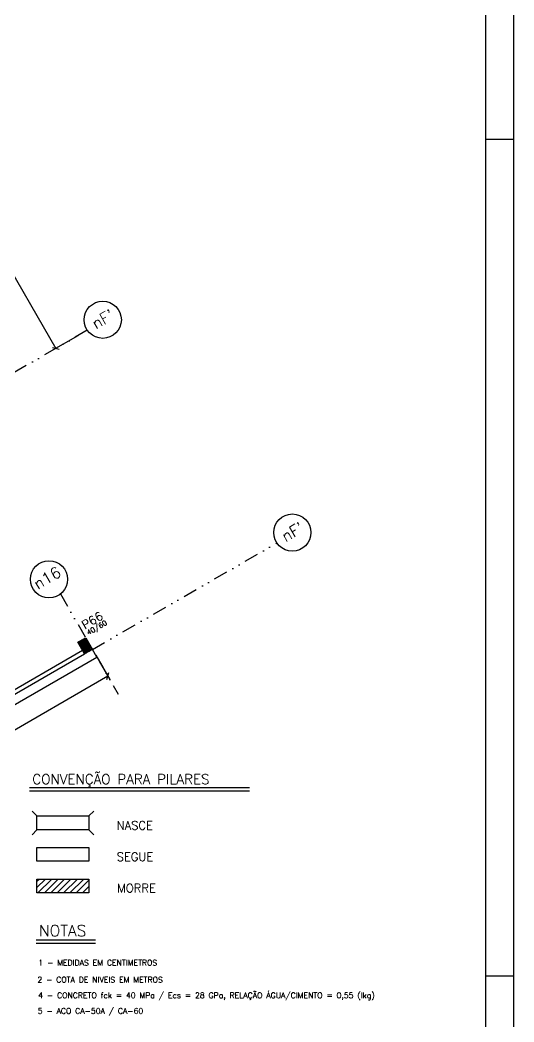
# Model space of a CAD drawing. Extents: x 571698 to 586573, y -117 to 10395.
# Drawn here: x 584382 to 586573, y 3391 to 7836 of the extents above; entities that cross this region are included whole.
import ezdxf

# ---------------------------------------------------------------- set-up
doc = ezdxf.new("R2010")
doc.units = 0
doc.header["$LTSCALE"] = 125
doc.header["$MEASUREMENT"] = 0
doc.linetypes.add('DIVIDE', pattern=[1.25, 0.5, -0.25, 0, -0.25, 0, -0.25])
doc.layers.get('0').update_dxf_attribs({"linetype": 'CONTINUOUS'})
for name, color, linetype in [('205', 14, 'DIVIDE'), ('216', 7, 'CONTINUOUS'), ('220', 4, 'CONTINUOUS'), ('221', 5, 'CONTINUOUS'), ('222', 6, 'CONTINUOUS'), ('238', 11, 'CONTINUOUS'), ('250', 5, 'CONTINUOUS')]:
    doc.layers.add(name, color=color, linetype=linetype)
doc.styles.get("Standard").update_dxf_attribs({"font": 'ROMANS.SHX'})

# ---------------------------------------------------------------- blocks, each defined once
blk = doc.blocks.new('_H948EB28347-019')
for p, q in [((106109.100261, 3306.352798), (106110.198347, 3308.254739)), ((106110.198347, 3308.254739), (106113.051258, 3313.196124)), ((106111.265325, 3302.602798), (106113.566867, 3306.589186)), ((106113.430388, 3298.852798), (106116.935387, 3304.923633)), ((106113.566867, 3306.589186), (106119.546448, 3316.946124)), ((106115.595452, 3295.102798), (106120.303906, 3303.25808)), ((106116.935387, 3304.923633), (106126.041639, 3320.696124)), ((106117.760515, 3291.352798), (106123.672426, 3301.592527)), ((106119.925579, 3287.602798), (106127.040946, 3299.926975)), ((106120.303906, 3303.25808), (106132.536829, 3324.446124)), ((106122.090643, 3283.852798), (106130.409465, 3298.261422)), ((106123.672426, 3301.592527), (106139.03202, 3328.196124)), ((106124.255706, 3280.102798), (106133.777985, 3296.595869)), ((106126.42077, 3276.352798), (106137.146505, 3294.930316)), ((106127.040946, 3299.926975), (106143.01959, 3327.602798)), ((106128.585833, 3272.602798), (106140.515024, 3293.264764)), ((106130.409465, 3298.261422), (106145.184653, 3323.852798)), ((106130.750897, 3268.852798), (106143.883544, 3291.599211)), ((106132.91596, 3265.102798), (106147.252064, 3289.933658)), ((106133.777985, 3296.595869), (106147.349717, 3320.102798)), ((106137.146505, 3294.930316), (106149.51478, 3316.352798)), ((106140.515024, 3293.264764), (106151.679844, 3312.602798)), ((106143.883544, 3291.599211), (106153.844907, 3308.852798)), ((106147.252064, 3289.933658), (106156.009971, 3305.102798)), ((106150.620583, 3288.268105), (106158.175034, 3301.352798)), ((106153.989103, 3286.602553), (106160.340098, 3297.602798)), ((106157.357623, 3284.937), (106162.505161, 3293.852798)), ((106160.726142, 3283.271447), (106164.670225, 3290.102798)), ((106135.081024, 3261.352798), (106150.620583, 3288.268105)), ((106137.488734, 3258.023076), (106153.989103, 3286.602553)), ((106143.983925, 3261.773076), (106157.357623, 3284.937)), ((106150.479115, 3265.523076), (106160.726142, 3283.271447)), ((106156.974306, 3269.273076), (106164.094662, 3281.605894)), ((106163.469497, 3273.023076), (106167.463182, 3279.940341)), ((106164.094662, 3281.605894), (106166.835288, 3286.352798)), ((106167.463182, 3279.940341), (106169.000352, 3282.602798)), ((106169.964687, 3276.773076), (106170.831701, 3278.274789)), ((106170.831701, 3278.274789), (106171.165415, 3278.852798))]:
    blk.add_line(p, q)

msp = doc.modelspace()

# ---------------------------------------------------------------- linework, layer by layer
for p, q in [((586572.6, -117.4), (586572.6, 10395.1)), ((586447.6, 7307.6), (586572.6, 7307.6)), ((586447.6, 3595.1), (586572.6, 3595.1))]:
    msp.add_line(p, q)
at = {"layer": '205'}
for p, q in [((584680.2, 6460.1), (581318.4, 4519.2)), ((584702.9, 5043.7), (585521.5, 5516.3)), ((584560.8, 5289.9), (584817.3, 4845.6))]:
    msp.add_line(p, q, dxfattribs=at)
at = {"layer": '216'}
msp.add_line((584525.2, 6383.4), (584555.4, 6375.3), dxfattribs=at)
at = {"layer": '216', "color": 7, "linetype": 'Continuous'}
for p, q in [((584722.9, 5009), (584722.9, 5009)), ((584766.9, 4910.7), (584775, 4940.9))]:
    msp.add_line(p, q, dxfattribs=at)
at = {"layer": '220'}
msp.add_lwpolyline([(584638.3, 5075.6), (584672.9, 5095.6), (584702.9, 5043.7), (584668.3, 5023.7), (584638.3, 5075.6)], dxfattribs=at)
at = {"layer": '221'}
for p, q in [((584423.9, 4416.2), (585398.9, 4416.2)), ((584456.8, 3987.4), (584494.5, 4025.1)), ((584456.8, 4015.7), (584466.3, 4025.1)), ((584461.3, 3963.6), (584522.8, 4025.1)), ((584489.6, 3963.6), (584551.1, 4025.1)), ((584517.8, 3963.6), (584579.3, 4025.1)), ((584546.1, 3963.6), (584607.6, 4025.1)), ((584574.4, 3963.6), (584635.9, 4025.1)), ((584602.6, 3963.6), (584664.1, 4025.1)), ((584630.9, 3963.6), (584687.4, 4020.2)), ((584659.2, 3963.6), (584687.4, 3991.9)), ((584453.1, 3740.9), (584715.7, 3740.9))]:
    msp.add_line(p, q, dxfattribs=at)
for centre in [(584748.6, 6506.3), (585589.7, 5562.2), (584510, 5355)]:
    msp.add_circle(centre, 82.5, dxfattribs=at)
at = {"layer": '222'}
for p, q in [((586447.6, 7.6), (586447.6, 10270.1)), ((584423.9, 4431.2), (585398.9, 4431.2)), ((584456.8, 4304.8), (584435.1, 4326.5)), ((584687.4, 4304.8), (584709.2, 4326.5)), ((584456.8, 4304.8), (584687.4, 4304.8)), ((584456.8, 4243.3), (584456.8, 4304.8)), ((584687.4, 4304.8), (584687.4, 4243.3)), ((584456.8, 4243.3), (584435.1, 4221.6)), ((584687.4, 4243.3), (584456.8, 4243.3)), ((584687.4, 4243.3), (584709.2, 4221.6)), ((584456.8, 4165.6), (584687.4, 4165.6)), ((584456.8, 4104.1), (584456.8, 4165.6)), ((584687.4, 4165.6), (584687.4, 4104.1)), ((584687.4, 4104.1), (584456.8, 4104.1)), ((584456.8, 4025.1), (584687.4, 4025.1)), ((584456.8, 3963.6), (584456.8, 4025.1)), ((584687.4, 4025.1), (584687.4, 3963.6)), ((584687.4, 3963.6), (584456.8, 3963.6)), ((584453.1, 3755.9), (584715.7, 3755.9))]:
    msp.add_line(p, q, dxfattribs=at)
at = {"layer": '238'}
for p, q in [((584046.5, 4686.6), (584658.8, 5040.1)), ((584056, 4670.2), (584668.3, 5023.7))]:
    msp.add_line(p, q, dxfattribs=at)
msp.add_lwpolyline([(582079.3, 3528.9), (582099.3, 3494.3), (584722.9, 5009), (584702.9, 5043.7)], dxfattribs=at)
at = {"layer": '250'}
for p, q in [((584035.6, 7253.6), (584540.3, 6379.4)), ((584637.4, 6435.4), (584518.7, 6366.9))]:
    msp.add_line(p, q, dxfattribs=at)
at = {"layer": '250', "color": 5, "linetype": 'Continuous'}
for p, q in [((584732.9, 4991.7), (584780.3, 4909.6)), ((582147.3, 3411.1), (584771, 4925.8))]:
    msp.add_line(p, q, dxfattribs=at)

# ---------------------------------------------------------------- block references
at = {"layer": '250'}
msp.add_blockref('_H948EB28347-019', (478531.2, 1765.9), dxfattribs=at)

# ---------------------------------------------------------------- texts
at = {"layer": '216'}
msp.add_text('40/60', height=22.5, rotation=30, dxfattribs=at).set_placement((584685.1, 5105.9))
for s, p in [('1 - MEDIDAS EM CENTIMETROS', (584462.9, 3641.1)), ('2 - COTA DE NIVEIS EM METROS', (584458.8, 3565.5)), ('4 - CONCRETO fck = 40 MPa / Ecs = 28 GPa, RELAÇÃO ÁGUA/CIMENTO = 0,55 (lkg)', (584462.6, 3496.4)), ('5 - ACO CA-50A / CA-60', (584460.2, 3427.2))]:
    msp.add_text(s, height=25, dxfattribs=at).set_placement(p)
at = {"layer": '220'}
for s, height, p in [("nF'", 50, (584717.9, 6462.7)), ("nF'", 50, (585559, 5518.7)), ('n16', 50, (584459.9, 5307.9)), ('P66', 37.5, (584669.4, 5132))]:
    msp.add_text(s, height=height, rotation=30, dxfattribs=at).set_placement(p)
at = {"layer": '222'}
for s, height, p in [('CONVENÇÃO PARA PILARES', 43.75, (584436.4, 4446.2)), ('NASCE', 37.5, (584810.5, 4244)), ('SEGUE', 37.5, (584810.5, 4104.8)), ('MORRE', 37.5, (584812.3, 3965.9)), ('NOTAS', 50, (584465.7, 3770.9))]:
    msp.add_text(s, height=height, dxfattribs=at).set_placement(p)

doc.saveas('drawing.dxf')
